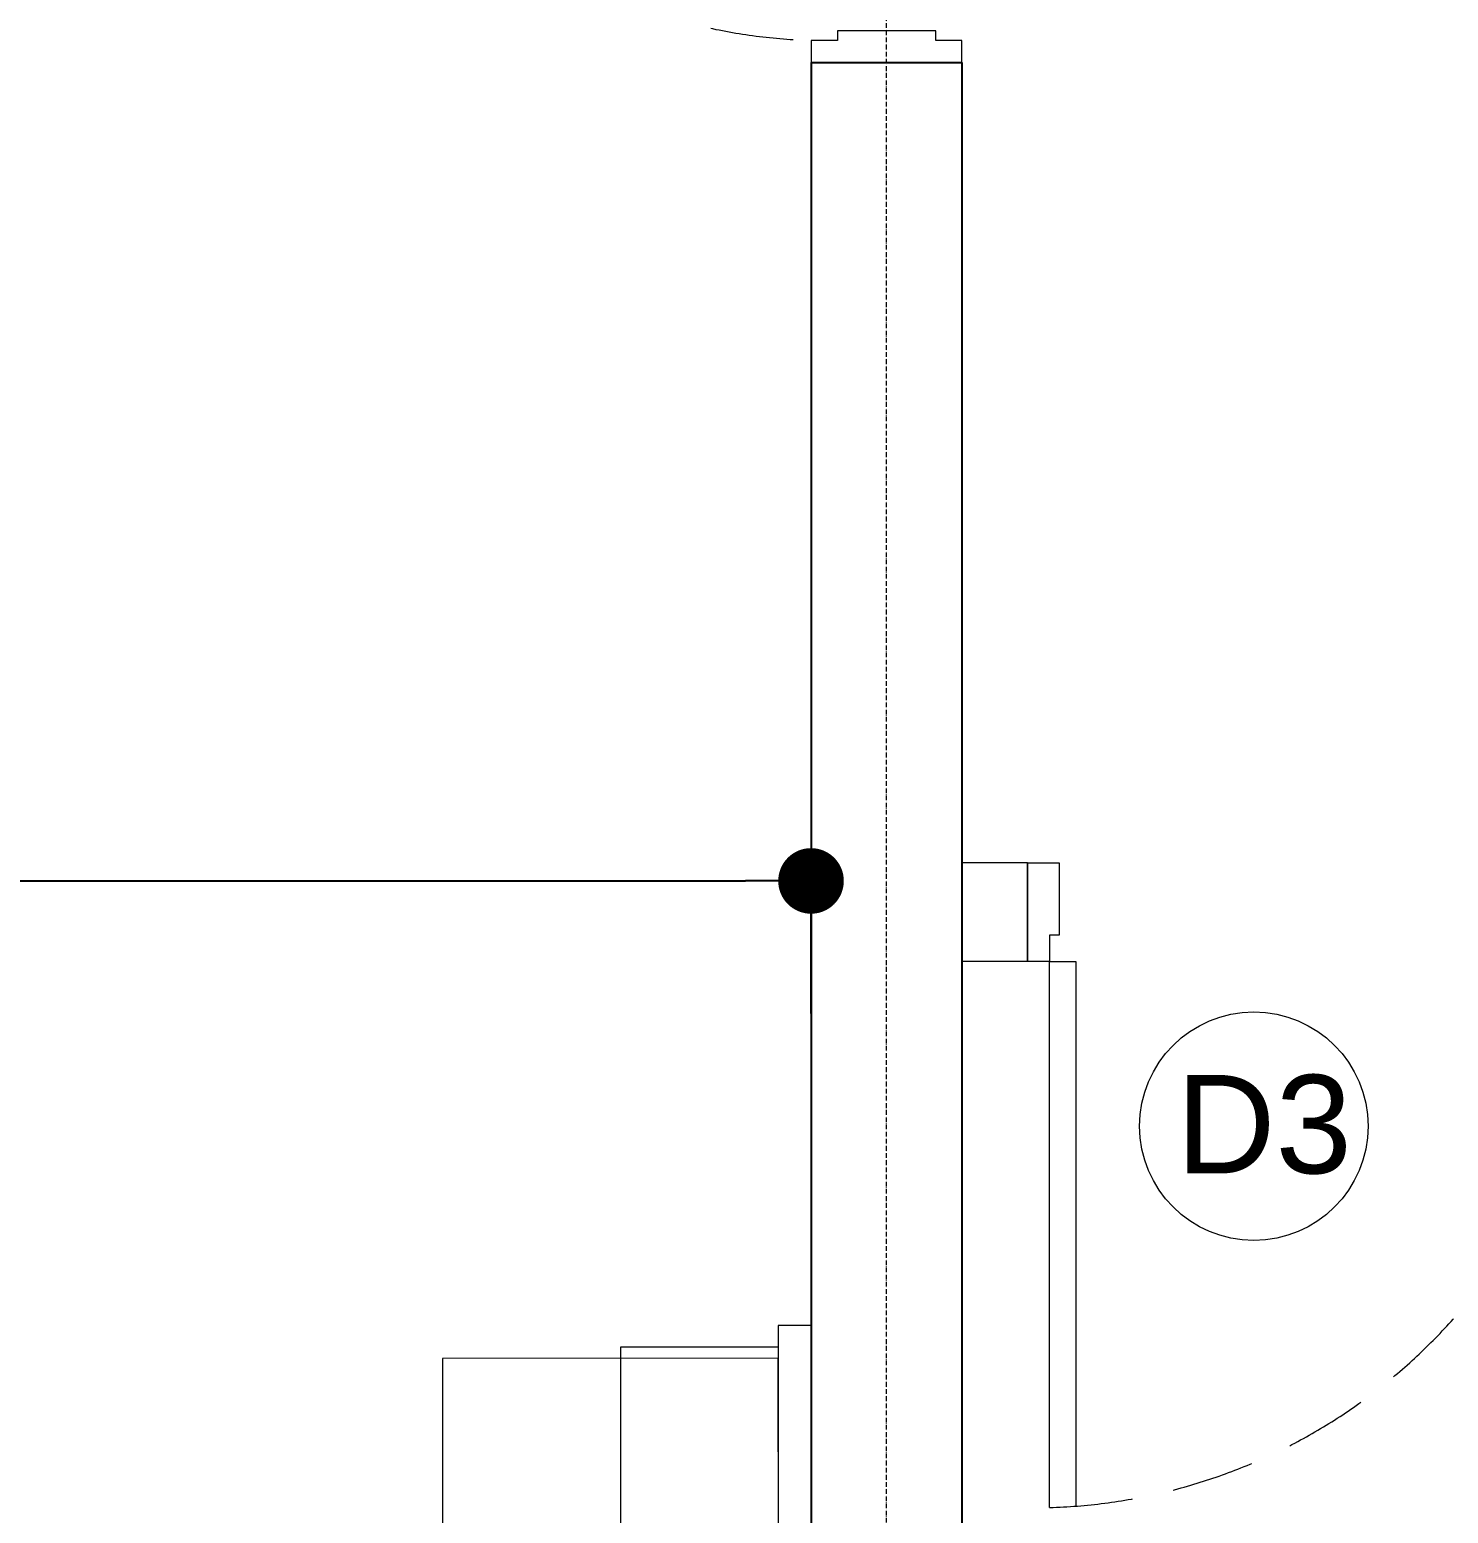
# Model space of a CAD drawing. Header units: millimetres. Extents: x -425671 to 598394, y -194194 to 343585.
# Drawn here: x 48848 to 51010, y 151270 to 153532 of the extents above; entities that cross this region are included whole.
import ezdxf

# ---------------------------------------------------------------- set-up
doc = ezdxf.new("R2010")
doc.units = ezdxf.units.MM
for name, pattern in [('ACAD_ISO10W100', [18, 12, -3, 0, -3]), ('DOT3', [0.06, 0, -0.06]), ('HIDDEN', [9.525, 6.35, -3.175])]:
    doc.linetypes.add(name, pattern=pattern)
for name, color, linetype, lineweight in [('150mm Wall', 250, 'Continuous', 13), ('230mm Wall', 250, 'Continuous', 25), ('A-Door', 250, 'Continuous', 13), ('Centre line', 30, 'Continuous', 9), ('Furniture', 250, 'Continuous', 5), ('Railing', 250, 'Continuous', 9), ('S-DIM', 30, 'Continuous', 13), ('TEXT', 30, 'DOT3', 9)]:
    doc.layers.add(name, color=color, linetype=linetype, lineweight=lineweight)
doc.styles.get("Standard").update_dxf_attribs({"font": 'arial.ttf'})
doc.dimstyles.new('ISO-25', dxfattribs={"dimtxt": 200, "dimasz": 180, "dimexe": 1.25, "dimexo": 0.625, "dimtad": 1, "dimtxsty": 'Standard', "dimblk": 'DOT', "dimcen": 2.5, "dimadec": 0, "dimazin": 0, "dimtfac": 1, "dimtmove": 0, "dimatfit": 3, "dimfxl": 0, "dimarcsym": 0})

# ---------------------------------------------------------------- blocks, each defined once
blk = doc.blocks.new('Bed1')
at = {"layer": 'Furniture', "ltscale": 100}
for p, q in [((3484679.4, 865846.6), (3484677, 863036.6)), ((3484729.4, 865846.6), (3484679.4, 865846.6)), ((3484727, 863036.6), (3484729.4, 865846.6)), ((3484167.4, 865796.6), (3484167.4, 865331.6)), ((3484679.4, 865796.6), (3484167.4, 865796.6)), ((3484437, 863069.1), (3484439.4, 865814.1)), ((3484439.4, 865814.1), (3484679.4, 865814.1)), ((3484679.4, 865814.1), (3484677, 863069.1)), ((3484679.4, 865331.6), (3484679.4, 865796.6))]:
    blk.add_line(p, q, dxfattribs=at)
blk = doc.blocks.new('Door 900')
at = {"layer": 'A-Door'}
for points in [[(29934124.5, 12198490.5), (29934164.5, 12198490.5), (29934164.5, 12198476.1), (29934239.4, 12198476.1), (29934314.4, 12198476.1), (29934314.4, 12198490.5), (29934354.4, 12198490.5), (29934354.4, 12198524.1), (29934239.4, 12198524.1), (29934124.5, 12198524.1)], [(29934164.5, 12197672.1), (29934314.4, 12197672.1), (29934314.4, 12197657.7), (29934354.4, 12197657.7), (29934354.4, 12197624.1), (29934239.4, 12197624.1), (29934124.5, 12197624.1), (29934124.5, 12197657.7), (29934164.5, 12197657.7)]]:
    blk.add_lwpolyline(points, close=True, dxfattribs=at)
blk.add_lwpolyline([(29935186.9, 12197657.7), (29934354.4, 12197657.7), (29934354.4, 12197697.7), (29935184.8, 12197697.7)], dxfattribs=at)
at = {"layer": 'A-Door', "linetype": 'HIDDEN', "ltscale": 20}
blk.add_arc((29934327.4, 12197631), 859.9, 1.7769, 88.2024, dxfattribs=at)
blk = doc.blocks.new('900mm Door')
at = {"layer": 'A-Door'}
for points in [[(3502120.2, 840100.6), (3502120.2, 839990.6), (3502105.8, 839990.6), (3502105.8, 839950.6), (3502072.2, 839950.6), (3502072.2, 840065.6), (3502072.2, 840100.6)], [(3502924.2, 840100.6), (3502924.2, 840065.6), (3502924.2, 839990.6), (3502938.6, 839990.6), (3502938.6, 839950.6), (3502972.2, 839950.6), (3502972.2, 840100.6)]]:
    blk.add_lwpolyline(points, close=True, dxfattribs=at)
blk.add_lwpolyline([(3502105.8, 839118.1), (3502105.8, 839950.6), (3502145.7, 839950.6), (3502145.7, 839120.2)], dxfattribs=at)
at = {"layer": 'A-Door', "linetype": 'HIDDEN', "ltscale": 20}
blk.add_arc((3502079.1, 839977.6), 859.9, 271.7769, 358.2024, dxfattribs=at)
blk = doc.blocks.new('_Dot')
at = {"color": 0, "linetype": 'ByBlock', "lineweight": -2}
blk.add_line((-0.5, 0), (-1, 0), dxfattribs=at)
at = {"color": 0, "linetype": 'ByBlock', "const_width": 0.5}
blk.add_lwpolyline([(-0.25, 0, 1), (0.25, 0, 1)], format="xyb", close=True, dxfattribs=at)
blk = doc.blocks.new('*D240')
at = {"layer": 'Defpoints', "color": 0, "transparency": 16777216}
for p in [(50039, 152234.2), (45844, 152031.6), (50039, 152031.6)]:
    blk.add_point(p, dxfattribs=at)
at = {"layer": 'S-DIM', "color": 0, "lineweight": -2, "transparency": 16777216}
for p, q in [((45844, 152032.2), (45844, 152235.5)), ((45944, 152234.2), (49939, 152234.2)), ((50039, 152032.2), (50039, 152235.5))]:
    blk.add_line(p, q, dxfattribs=at)
at = {"layer": 'S-DIM', "color": 0, "lineweight": -2, "transparency": 16777216, "xscale": 100, "yscale": 100, "zscale": 100, "rotation": 180}
blk.add_blockref('_Dot', (45844, 152234.2), dxfattribs=at)
at = {"layer": 'S-DIM', "color": 0, "lineweight": -2, "transparency": 16777216, "xscale": 100, "yscale": 100, "zscale": 100}
blk.add_blockref('_Dot', (50039, 152234.2), dxfattribs=at)
at = {"layer": 'S-DIM', "color": 0, "transparency": 16777216, "insert": (47941.5, 152337), "char_height": 200, "attachment_point": 5}
blk.add_mtext('4195', dxfattribs=at)
blk = doc.blocks.new('d3')
at = {"layer": 'TEXT', "linetype": 'Continuous'}
blk.add_circle((544251.5, -502797.6), 174.2, dxfattribs=at)
at = {"layer": 'TEXT', "linetype": 'Continuous', "insert": (544133.2, -502719.5), "char_height": 150, "attachment_point": 1}
blk.add_mtext_dynamic_manual_height_columns('D3', width=2079.442, gutter_width=12.5, heights=[0], dxfattribs=at)

msp = doc.modelspace()

# ---------------------------------------------------------------- linework, layer by layer
at = {"layer": '150mm Wall'}
for p, q in [((50369.03, 152261.619), (50269.03, 152261.619)), ((50369.03, 152111.619), (50269.03, 152111.619))]:
    msp.add_line(p, q, dxfattribs=at)
at = {"layer": '150mm Wall', "transparency": 33554687}
msp.add_line((50369.03, 152261.619), (50369.03, 152111.619), dxfattribs=at)
at = {"layer": '230mm Wall'}
msp.add_line((50039.03, 153481.619), (50269.03, 153481.619), dxfattribs=at)
at = {"layer": '230mm Wall', "transparency": 33554687}
for p, q in [((50039.03, 153481.619), (50039.03, 148331.619)), ((50269.03, 153481.619), (50269.03, 148561.619))]:
    msp.add_line(p, q, dxfattribs=at)
at = {"layer": 'Centre line', "linetype": 'ACAD_ISO10W100', "ltscale": 0.6}
msp.add_line((50154.023, 140421.619), (50154.05, 172421.619), dxfattribs=at)

# ---------------------------------------------------------------- block references
at = {"layer": 'A-Door', "rotation": 179.9999999999373}
msp.add_blockref('Door 900', (29984393.503, 12352005.704), dxfattribs=at)
at = {"layer": 'A-Door'}
msp.add_blockref('900mm Door', (-3451703.145, -687838.982), dxfattribs=at)
at = {"layer": 'Railing', "rotation": 0.04876774064770972}
msp.add_blockref('Bed1', (-3433952.117, -717255.709), dxfattribs=at)
at = {"layer": 'TEXT', "linetype": 'Continuous'}
msp.add_blockref('d3', (-493537.587, 654658.033), dxfattribs=at)

# ---------------------------------------------------------------- dimensions: what is measured, and where the dimension line sits
at = {"layer": 'S-DIM'}
dim = msp.add_linear_dim(base=(50039.03, 152234.247), p1=(45844.03, 152031.619), p2=(50039.03, 152031.619), dimstyle='ISO-25', override={"dimasz": 100}, dxfattribs=at)
dim.commit()
dim.dimension.update_dxf_attribs({"geometry": '*D240', "text_midpoint": (47941.53, 152336.987)})

doc.saveas('drawing.dxf')
